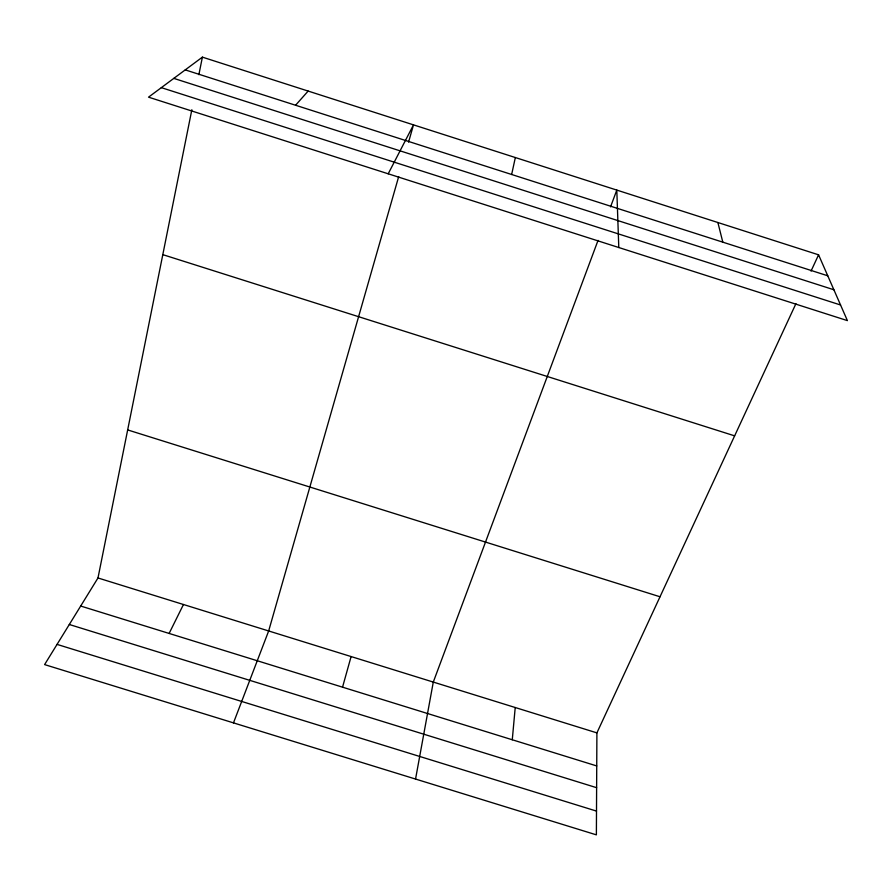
<?xml version="1.0" encoding="UTF-8"?>
<svg xmlns="http://www.w3.org/2000/svg" width="892" height="892" viewBox="0 0 892 892"><rect width="100%" height="100%" fill="white"/><g stroke="black" fill="none" stroke-linecap="round" stroke-linejoin="round"><path stroke-width="1.34" d="M795.932 303.659L596.904 732.878L596.38 834.856L44.6 664.596L97.986 577.971L191.847 109.749M512.276 739.769L515.219 707.523M415.549 779.062L433.289 682.079L598.041 240.383M198.871 74.683L202.395 57.144L818.577 254.822L847.4 320.618L148.529 97.161L202.395 57.144M511.651 174.486L515.342 157.538M342.539 687.174L351.102 656.568M398.679 176.638L268.659 630.967L233.481 722.877M408.558 142.118L413.498 124.869L388.21 173.795M610.552 206.855L616.807 190.085L618.792 247.53M811.029 271.101L818.577 254.822M169.123 633.443L183.462 604.508M295.564 105.245L308.153 91.073M80.681 606.036L596.737 765.938M69.308 624.5L596.625 787.692M57.043 644.392L596.503 811.096M97.986 577.971L596.904 732.878M127.656 429.922L660.013 596.77M162.801 254.644L734.629 435.853M185.246 69.888L827.765 275.795M173.806 78.385L833.886 289.766M161.34 87.65L840.554 304.986M717.882 222.521L722.81 242.156"/></g></svg>
